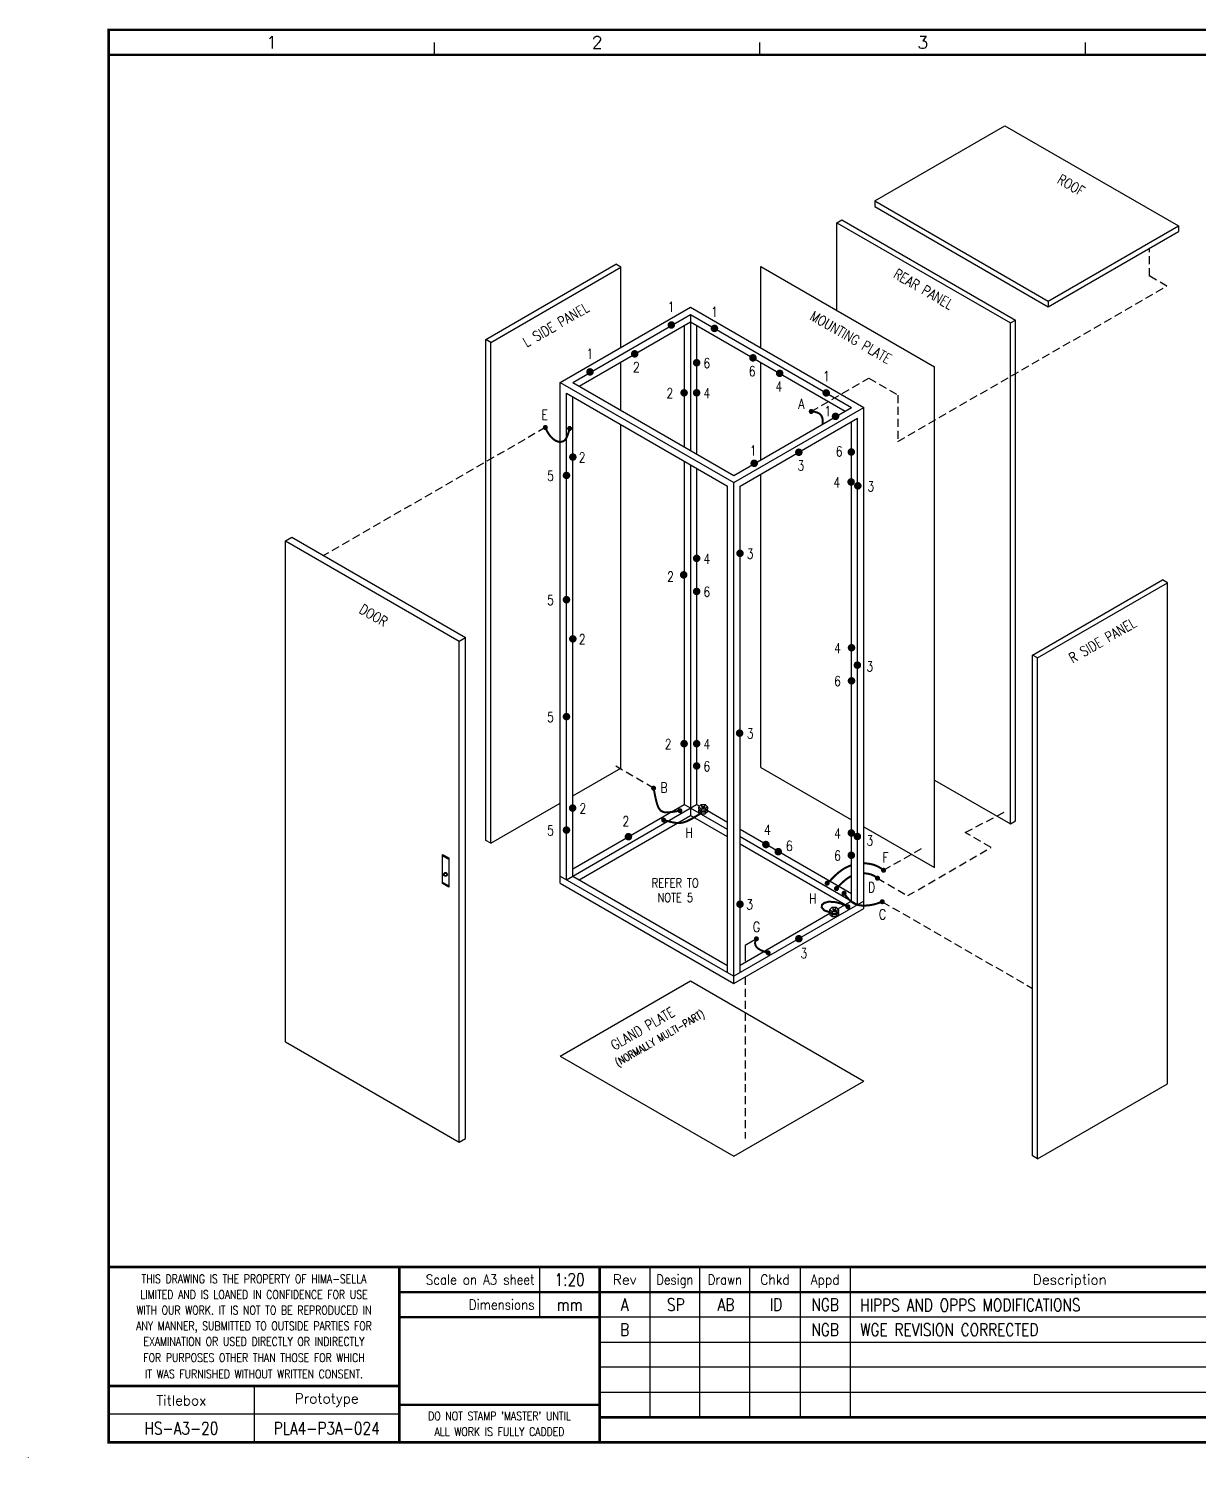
# Model space of a CAD drawing. Extents: x 0 to 8278, y 0 to 5705.
# Drawn here: x 0 to 4670, y 0 to 5705 of the extents above; entities that cross this region are included whole.
import ezdxf
from ezdxf.enums import TextEntityAlignment as Align

# ---------------------------------------------------------------- set-up
doc = ezdxf.new("R2010")
doc.units = 0
doc.header["$LTSCALE"] = 20
doc.header["$MEASUREMENT"] = 0
doc.linetypes.add('CONTINU', pattern=[0])
doc.linetypes.add('HIDDEN', pattern=[9.525, 6.35, -3.175])
doc.layers.get('0').update_dxf_attribs({"linetype": 'CONTINUOUS'})
for name, color, linetype in [('COL', 2, 'CONTINU'), ('ROW', 2, 'CONTINU'), ('TEXT', 2, 'CONTINUOUS'), ('UPS', 2, 'CONTINUOUS')]:
    doc.layers.add(name, color=color, linetype=linetype)
doc.styles.add('ROMAND', font='ROMAND')
doc.styles.add('ROMANS', font='romans.shx', dxfattribs={"width": 0.8})

# ---------------------------------------------------------------- blocks, each defined once
blk = doc.blocks.new('EDREV')
at = {"color": 2, "style": 'ROMANS', "width": 0.8}
for tag, p in [('DES', (129.2, 29.25)), ('DRN', (139.2, 29.25)), ('CHKD', (149.2, 29.25)), ('DES', (129.2, 24.25)), ('DRN', (139.2, 24.25)), ('CHKD', (149.2, 24.25)), ('DES', (129.2, 19.25)), ('DRN', (139.2, 19.25)), ('CHKD', (149.2, 19.25)), ('DES', (129.2, 14.25)), ('DRN', (139.2, 14.25)), ('CHKD', (149.2, 14.25)), ('DES', (129.2, 9.25)), ('DRN', (139.2, 9.25)), ('CHKD', (149.2, 9.25))]:
    blk.add_attdef(tag, text='', height=2.5, dxfattribs=at).set_placement(p, align=Align.CENTER)
blk = doc.blocks.new('HS-A3-20')
at = {"color": 1}
for p, q in [((1620, 5600), (1620, 5650)), ((2920, 5600), (2920, 5650)), ((4220, 5600), (4220, 5650)), ((2040, 760), (2040, 560)), ((2480, 760), (2480, 160)), ((2680, 160), (2680, 760)), ((2880, 160), (2880, 760)), ((3080, 760), (3080, 160)), ((3280, 760), (3280, 160)), ((6030, 560), (2280, 560)), ((2280, 460), (6030, 460)), ((6030, 360), (2280, 360)), ((900, 285), (900, 60)), ((2280, 260), (5410, 260)), ((1480, 172.5), (320, 172.5)), ((0, 0), (0, 0.5))]:
    blk.add_line(p, q, dxfattribs=at)
at = {"color": 1, "const_width": 10}
blk.add_lwpolyline([(320, 60), (8180, 60), (8180, 5700), (320, 5700)], close=True, dxfattribs=at)
for points in [[(320, 5600), (8080, 5600)], [(8180, 760), (320, 760)], [(1480, 60), (1480, 760)], [(2280, 60), (2280, 760)], [(5410, 660), (1480, 660)], [(2280, 560), (1480, 560)], [(320, 285), (1480, 285)], [(2280, 210), (1480, 210)], [(5410, 160), (2280, 160)]]:
    blk.add_lwpolyline(points, dxfattribs=at)
at = {"color": 2, "style": 'ROMAND'}
for s, p in [('1', (970, 5650)), ('2', (2270, 5650)), ('3', (3570, 5650))]:
    blk.add_text(s, height=50, dxfattribs=at).set_placement(p, align=Align.MIDDLE)
at = {"color": 3, "lineweight": 13, "style": 'ROMANS', "width": 0.8}
for s, p in [('THIS DRAWING IS THE PROPERTY OF HIMA-SELLA', (900, 712.886)), ('LIMITED AND IS LOANED IN CONFIDENCE FOR USE', (900, 650.386)), ('WITH OUR WORK. IT IS NOT TO BE REPRODUCED IN', (900, 587.758)), ('ANY MANNER, SUBMITTED TO OUTSIDE PARTIES FOR', (900, 525.258)), ('EXAMINATION OR USED DIRECTLY OR INDIRECTLY', (900, 462.758)), ('FOR PURPOSES OTHER THAN THOSE FOR WHICH', (900, 398.108)), ('IT WAS FURNISHED WITHOUT WRITTEN CONSENT.', (900, 333.108)), ("DO NOT STAMP 'MASTER' UNTIL", (1880, 165.386)), ('ALL WORK IS FULLY CADDED', (1880, 102.886))]:
    blk.add_text(s, height=34, dxfattribs=at).set_placement(p, align=Align.MIDDLE_CENTER)
at = {"color": 4, "style": 'ROMAND', "width": 0.87}
for s, p in [('Scale on A3 sheet', (2020, 689.93)), ('Dimensions', (2020, 590.138))]:
    blk.add_text(s, height=40, dxfattribs=at).set_placement(p, align=Align.RIGHT)
at = {"color": 4, "style": 'ROMAND'}
for s, p in [('Rev', (2380, 690)), ('Description', (4157, 690))]:
    blk.add_text(s, height=40, dxfattribs=at).set_placement(p, align=Align.CENTER)
for s, width, p in [('Design', 0.85, (2580, 690)), ('Drawn', 0.85, (2780, 690)), ('Chkd', 0.9, (2980, 690)), ('Appd', 0.9, (3180, 690))]:
    blk.add_text(s, height=40, dxfattribs=dict(at, width=width)).set_placement(p, align=Align.CENTER)
for s, p in [('Titlebox', (610, 228.75)), ('Prototype', (1190, 228.75))]:
    blk.add_text(s, height=40, dxfattribs=at).set_placement(p, align=Align.MIDDLE)
at = {"layer": 'COL', "style": 'ROMAND', "flags": 9}
for tag, p in [('COL1', (970, 5650)), ('COL2', (2270, 5650)), ('COL3', (3570, 5650)), ('COL4', (4870, 5650)), ('COL5', (6170, 5650)), ('COL6', (7470, 5650))]:
    blk.add_attdef(tag, p, '', height=50, dxfattribs=at)
at = {"layer": 'ROW', "style": 'ROMAND', "flags": 9}
for tag, p in [('ROW1', (8130, 4990)), ('ROW2', (8130, 3770)), ('ROW3', (8130, 2550)), ('ROW4', (8130, 1330))]:
    blk.add_attdef(tag, p, '', height=50, dxfattribs=at)
at = {"layer": 'UPS', "style": 'ROMANS', "width": 0.8}
blk.add_text('HS-A3-20', height=50, dxfattribs=at).set_placement((610, 116.25), align=Align.MIDDLE)
at = {"layer": 'UPS', "style": 'ROMANS', "width": 0.8, "flags": 8}
for tag, height, p in [('PLANOS->NR1', 50, (2160, 685)), ('PLANOS->VERIF', 50, (5870, 685)), ('PLANOS->NR2', 50, (2160, 585)), ('PLANOS->CANVI1', 50, (2380, 585)), ('PLANOS->NCAN1', 50, (3180, 585)), ('PLANOS->DCAN1', 50, (5250, 585)), ('PLANOS->ORIG', 50, (5870, 585)), ('PLANOS->CANVI2', 50, (2380, 485)), ('PLANOS->NCAN2', 50, (3180, 485)), ('PLANOS->DCAN2', 50, (5250, 485)), ('PLANOS->HECHF', 50, (5870, 485)), ('PLANOS->CANVI3', 50, (2380, 385)), ('PLANOS->NCAN3', 50, (3180, 385)), ('PLANOS->DCAN3', 50, (5250, 385)), ('PLANOS->HECHD', 50, (5870, 385)), ('PLANOS->CANVI4', 50, (2380, 285)), ('PLANOS->NCAN4', 50, (3180, 285)), ('PLANOS->DCAN4', 50, (5250, 285)), ('PLANOS->DATACREA', 50, (5870, 285)), ('PLANOS->CANVI5', 50, (2380, 185)), ('PLANOS->NCAN5', 50, (3180, 185)), ('PLANOS->DCAN5', 50, (5250, 185)), ('PROJS->DESCPRO3', 100, (6910, 110)), ('PLANOS->PLANO', 100, (7540, 110)), ('PLANOS->USER', 100, (8055, 110))]:
    blk.add_attdef(tag, text='', height=height, dxfattribs=at).set_placement(p, align=Align.CENTER)
at = {"layer": 'UPS', "style": 'ROMANS', "width": 2.7474, "flags": 8}
blk.add_attdef('PLANOS->MCAN1', text='', height=50, rotation=0.069611, dxfattribs=at).set_placement((3320, 632.886), (5060, 635), align=Align.FIT)
at = {"layer": 'UPS', "style": 'ROMANS', "flags": 8}
for tag, width, p, p2 in [('PLANOS->MCAN2', 2.6868, (3320, 535), (5060, 535)), ('PLANOS->MCAN3', 2.6868, (3320, 435), (5060, 435)), ('PLANOS->MCAN4', 2.6769, (3320, 335), (5060, 335)), ('PLANOS->MCAN5', 2.6868, (3320, 235), (5060, 235))]:
    blk.add_attdef(tag, text='', height=50, dxfattribs=dict(at, width=width)).set_placement(p, p2, align=Align.FIT)
at = {"layer": 'UPS', "style": 'ROMANS', "width": 0.8, "flags": 8}
blk.add_attdef('PLANOS->DENOM', (6270, 485), '', height=50, dxfattribs=at)
at = {"layer": 'UPS', "color": 4, "style": 'ROMANS', "width": 0.8, "flags": 8}
for tag, p in [('PROJS->DESCPRO1', (6060, 385)), ('PROJS->DESCPRO2', (6060, 285))]:
    blk.add_attdef(tag, p, '', height=50, dxfattribs=at)
at = {"layer": 'UPS', "style": 'ROMANS', "width": 0.8, "flags": 8}
blk.add_attdef('PLANOS->PROTOTIPO', text='', height=50, dxfattribs=at).set_placement((1190, 116.25), align=Align.MIDDLE)
blk.add_attdef('PROJS->NOMPRO', text='', height=50, dxfattribs=at).set_placement((5780, 110), align=Align.MIDDLE_RIGHT)
blk.add_attdef('PLANOS->PLANO', text='', height=50, dxfattribs=at).set_placement((5830, 110), align=Align.MIDDLE_LEFT)

msp = doc.modelspace()

# ---------------------------------------------------------------- linework, layer by layer
for p, q in [((3378.1858, 5017.25), (3897.8011, 5317.25)), ((3897.8011, 5317.25), (4590.6214, 4917.25)), ((3378.1858, 5017.25), (4071.0062, 4617.25)), ((3378.1858, 5017.25), (3378.1858, 4994.156)), ((3378.1858, 4994.156), (4071.0062, 4594.156)), ((3226.6314, 4929.75), (3246.6314, 4941.297)), ((3226.6314, 4929.75), (3919.4517, 4529.75)), ((3226.6314, 4579.75), (3226.6314, 4929.75)), ((3246.6314, 4941.297), (3939.4517, 4541.297)), ((4071.0062, 4617.25), (4590.6214, 4917.25)), ((4590.6214, 4917.25), (4590.6214, 4894.156)), ((4071.0062, 4594.156), (4590.6214, 4894.156)), ((1825.3209, 4463.797), (2344.9361, 4763.797)), ((1845.3209, 4452.25), (2364.9361, 4752.25)), ((2364.9361, 4752.25), (2344.9361, 4763.797)), ((2364.9361, 4432.25), (2364.9361, 4752.25)), ((2923.5225, 4754.75), (3616.3428, 4354.75)), ((2923.5225, 4429.75), (2923.5225, 4754.75)), ((2122.449, 4292.25), (2642.0642, 4592.25)), ((2642.0642, 4592.25), (3334.8846, 4192.25)), ((4071.0062, 4617.25), (4071.0062, 4594.156)), ((2172.449, 4292.25), (2642.0642, 4563.3825)), ((2197.449, 4277.8162), (2642.0642, 4534.515)), ((2617.0642, 4520.0812), (2617.0642, 4035.5513)), ((2642.0642, 4563.3825), (3284.8846, 4192.25)), ((2642.0642, 4563.3825), (2642.0642, 4021.1175)), ((2642.0642, 4534.515), (3259.8846, 4177.8162)), ((2667.0642, 4520.0812), (2667.0642, 4006.6838)), ((3919.4517, 4529.75), (3939.4517, 4541.297)), ((3919.4517, 2529.75), (3919.4517, 4529.75)), ((3939.4517, 2541.297), (3939.4517, 4541.297)), ((1825.3209, 2463.797), (1825.3209, 4463.797)), ((1845.3209, 4452.25), (1825.3209, 4463.797)), ((1845.3209, 2452.25), (1845.3209, 4452.25)), ((2364.9361, 4181.1175), (2364.9361, 4374.515)), ((2923.5225, 3983.6175), (2923.5225, 4372.015)), ((3616.3428, 2354.75), (3616.3428, 4354.75)), ((2122.449, 2292.25), (2122.449, 4292.25)), ((2122.449, 4292.25), (2815.2693, 3892.25)), ((2172.449, 4292.25), (2815.2693, 3921.1175)), ((2147.449, 2306.6838), (2147.449, 4248.9487)), ((2147.449, 4248.9487), (2790.2693, 3877.8162)), ((2172.449, 2321.1175), (2172.449, 4234.515)), ((2815.2693, 3892.25), (3334.8846, 4192.25)), ((2815.2693, 3921.1175), (3284.8846, 4192.25)), ((3334.8846, 2192.25), (3334.8846, 4192.25)), ((2364.9361, 2752.25), (2364.9361, 4123.3825)), ((2840.2693, 3877.8162), (3309.8846, 4148.9487)), ((3284.8846, 2221.1175), (3284.8846, 4134.515)), ((3309.8846, 2206.6838), (3309.8846, 4148.9487)), ((2617.0642, 3977.8162), (2617.0642, 2606.6838)), ((2642.0642, 3963.3825), (2642.0642, 2563.3825)), ((2667.0642, 3948.9487), (2667.0642, 2606.6838)), ((2815.2693, 1892.25), (2815.2693, 3892.25)), ((2923.5225, 2754.75), (2923.5225, 3925.8825)), ((2790.2693, 1935.5513), (2790.2693, 3877.8162)), ((2840.2693, 1935.5513), (2840.2693, 3877.8162)), ((1026.0608, 3659.25), (1051.0608, 3673.6838)), ((1026.0608, 1659.25), (1026.0608, 3659.25)), ((1026.0608, 3659.25), (1718.8812, 3259.25)), ((1051.0608, 3673.6838), (1743.8812, 3273.6838)), ((4007.7049, 3203.797), (4527.3201, 3503.797)), ((4027.7049, 3192.25), (4547.3201, 3492.25)), ((4547.3201, 3492.25), (4527.3201, 3503.797)), ((4547.3201, 1492.25), (4547.3201, 3492.25)), ((1718.8812, 3259.25), (1743.8812, 3273.6838)), ((1718.8812, 1259.25), (1718.8812, 3259.25)), ((1743.8812, 1273.6838), (1743.8812, 3273.6838)), ((4007.7049, 1203.797), (4007.7049, 3203.797)), ((4027.7049, 3192.25), (4007.7049, 3203.797)), ((4027.7049, 1192.25), (4027.7049, 3192.25)), ((2172.449, 2641.1175), (2364.9361, 2752.25)), ((2923.5225, 2754.75), (3284.8846, 2546.1175)), ((3616.3428, 2704.75), (3919.4517, 2529.75)), ((1845.3209, 2452.25), (2122.449, 2612.25)), ((2147.449, 2306.6838), (2667.0642, 2606.6838)), ((2172.449, 2349.985), (2617.0642, 2606.6838)), ((2790.2693, 2506.6838), (2617.0642, 2606.6838)), ((2678.1266, 2600.2969), (2667.0642, 2606.6838)), ((2790.2693, 2535.5513), (2710.7199, 2581.4792)), ((2197.449, 2306.6838), (2642.0642, 2563.3825)), ((2790.2693, 2477.8162), (2642.0642, 2563.3825)), ((3334.8846, 2517.25), (3616.3428, 2354.75)), ((3919.4517, 2529.75), (3939.4517, 2541.297)), ((1845.3209, 2452.25), (1825.3209, 2463.797)), ((3284.8846, 2249.985), (2840.2693, 2506.6838)), ((3309.8846, 2206.6838), (2840.2693, 2477.8162)), ((1652.9818, 2291.5235), (1652.9818, 2407.5235)), ((1652.9818, 2407.5235), (1677.2305, 2393.5235)), ((1652.9818, 2403.0235), (1677.2305, 2389.0235)), ((3259.8846, 2206.6838), (2840.2693, 2448.9487)), ((1677.2305, 2393.5235), (1677.2305, 2277.5235)), ((1677.2305, 2282.0235), (1652.9818, 2296.0235)), ((1677.2305, 2277.5235), (1652.9818, 2291.5235)), ((2122.449, 2321.1175), (2815.2693, 1921.1175)), ((2122.449, 2292.25), (2815.2693, 1892.25)), ((2172.449, 2321.1175), (2790.2693, 1964.4188)), ((3334.8846, 2221.1175), (2815.2693, 1921.1175)), ((2815.2693, 1892.25), (3334.8846, 2192.25)), ((3199.1483, 2171.6177), (2840.2693, 1964.4188)), ((3284.8846, 2221.1175), (3231.6507, 2190.3829)), ((2122.449, 1602.25), (2642.0642, 1902.25)), ((2642.0642, 1902.25), (3334.8846, 1502.25)), ((1026.0608, 1659.25), (1718.8812, 1259.25)), ((2122.449, 1602.25), (2815.2693, 1202.25)), ((2815.2693, 1202.25), (3334.8846, 1502.25)), ((4027.7049, 1192.25), (4547.3201, 1492.25)), ((1718.8812, 1259.25), (1743.8812, 1273.6838)), ((4027.7049, 1192.25), (4007.7049, 1203.797))]:
    msp.add_line(p, q)
at = {"color": 3, "linetype": 'HIDDEN', "ltscale": 0.25}
for p, q in [((2063.0017, 4112.25), (1177.2217, 3600.8447)), ((2495.2693, 2672.25), (2336.6657, 2763.8199)), ((3407.9391, 2218.75), (4007.7049, 1872.4751)), ((2860.382, 1918.2958), (2860.382, 1272.75))]:
    msp.add_line(p, q, dxfattribs=at)
at = {"color": 3}
for p, q in [((2675.8983, 2598.1875), (2685.2333, 2607.0242)), ((2675.8983, 2589.9375), (2675.8983, 2598.1875)), ((2675.8983, 2598.1875), (2685.2333, 2589.3508)), ((2675.8983, 2589.9375), (2685.2333, 2581.1008)), ((2675.8983, 2586.1875), (2677.879, 2588.0625)), ((2675.8983, 2577.9375), (2675.8983, 2586.1875)), ((2675.8983, 2586.1875), (2685.2333, 2577.3508)), ((2675.8983, 2577.9375), (2685.2333, 2569.1008)), ((2685.2333, 2607.0242), (2701.3849, 2607.0242)), ((2685.2333, 2589.3508), (2685.2333, 2581.1008)), ((2685.2333, 2589.3508), (2701.3849, 2589.3508)), ((2685.2333, 2581.1008), (2701.3849, 2581.1008)), ((2685.2333, 2577.3508), (2685.2333, 2569.1008)), ((2685.2333, 2577.3508), (2701.3849, 2577.3508)), ((2685.2333, 2569.1008), (2701.3849, 2569.1008)), ((2710.7199, 2598.1875), (2701.3849, 2607.0242)), ((2710.7199, 2598.1875), (2701.3849, 2589.3508)), ((2710.7199, 2589.9375), (2701.3849, 2581.1008)), ((2701.3849, 2589.3508), (2701.3849, 2581.1008)), ((2710.7199, 2586.1875), (2701.3849, 2577.3508)), ((2710.7199, 2577.9375), (2701.3849, 2569.1008)), ((2701.3849, 2577.3508), (2701.3849, 2569.1008)), ((2710.7199, 2586.1875), (2708.7391, 2588.0625)), ((2710.7199, 2598.1875), (2710.7199, 2589.9375)), ((2710.7199, 2586.1875), (2710.7199, 2577.9375)), ((3199.1483, 2188.1875), (3208.4833, 2197.0242)), ((3199.1483, 2179.9375), (3199.1483, 2188.1875)), ((3199.1483, 2188.1875), (3208.4833, 2179.3508)), ((3199.1483, 2179.9375), (3208.4833, 2171.1008)), ((3199.1483, 2176.1875), (3201.129, 2178.0625)), ((3199.1483, 2176.1875), (3208.4833, 2167.3508)), ((3199.1483, 2167.9375), (3199.1483, 2176.1875)), ((3199.1483, 2167.9375), (3208.4833, 2159.1008)), ((3208.4833, 2197.0242), (3224.6349, 2197.0242)), ((3208.4833, 2179.3508), (3224.6349, 2179.3508)), ((3208.4833, 2179.3508), (3208.4833, 2171.1008)), ((3208.4833, 2171.1008), (3224.6349, 2171.1008)), ((3233.9699, 2188.1875), (3224.6349, 2197.0242)), ((3233.9699, 2188.1875), (3224.6349, 2179.3508)), ((3233.9699, 2179.9375), (3224.6349, 2171.1008)), ((3224.6349, 2179.3508), (3224.6349, 2171.1008)), ((3233.9699, 2176.1875), (3224.6349, 2167.3508)), ((3233.9699, 2167.9375), (3224.6349, 2159.1008)), ((3233.9699, 2176.1875), (3231.9891, 2178.0625)), ((3233.9699, 2188.1875), (3233.9699, 2179.9375)), ((3233.9699, 2176.1875), (3233.9699, 2167.9375)), ((3208.4833, 2167.3508), (3224.6349, 2167.3508)), ((3208.4833, 2167.3508), (3208.4833, 2159.1008)), ((3208.4833, 2159.1008), (3224.6349, 2159.1008)), ((3224.6349, 2167.3508), (3224.6349, 2159.1008))]:
    msp.add_line(p, q, dxfattribs=at)
at = {"color": 3, "ltscale": 0.5}
msp.add_line((2905.6444, 2070.75), (2860.382, 2044.6177), dxfattribs=at)
at = {"color": 3, "linetype": 'HIDDEN', "ltscale": 0.5}
msp.add_line((2860.382, 2044.6177), (2860.382, 1976.0308), dxfattribs=at)
at = {"color": 3, "linetype": 'HIDDEN', "ltscale": 0.25}
for points in [[(3124.7488, 4176.25), (3354.4527, 4308.8696), (3470.7072, 4241.75), (3470.7072, 4056.75), (4544.5787, 4676.75), (4474.8824, 4716.9892), (4474.8824, 4827.3341)], [(3388.8866, 2312.75), (3509.6784, 2243.0108), (3843.0982, 2435.5108), (3739.7622, 2495.1718), (3896.3774, 2576.5968)], [(3413.4388, 2344.3283), (3565.3266, 2432.0208)]]:
    msp.add_lwpolyline(points, dxfattribs=at)
at = {"color": 3}
for points, const_width in [([(2558.6149, 4521.6656, 1), (2573.6149, 4521.6656, 1)], 15), ([(2730.8078, 4507.8162, 1), (2745.8078, 4507.8162, 1)], 15), ([(2412.2566, 4406.1656, 1), (2427.2566, 4406.1656, 1)], 15), ([(2884.5847, 4390.1656, 1), (2899.5847, 4390.1656, 1)], 15), ([(2233.8554, 4334.1656, 1), (2248.8554, 4334.1656, 1)], 15), ([(2659.5642, 4370.75, 1), (2674.5642, 4370.75, 1)], 15), ([(2991.1058, 4328.6656, 1), (3006.1058, 4328.6656, 1)], 15), ([(2609.5642, 4250.75, 1), (2624.5642, 4250.75, 1)], 15), ([(2659.5642, 4250.75, 1), (2674.5642, 4250.75, 1)], 15), ([(3176.8109, 4250.3162, 1), (3191.8109, 4250.3162, 1)], 15), ([(3119.7488, 4176.25, 1), (3129.7488, 4176.25, 1)], 10), ([(3214.05, 4156.6838, 1), (3229.05, 4156.6838, 1)], 15), ([(2058.0017, 4112.25, 1), (2068.0017, 4112.25, 1)], 10), ([(2154.9965, 4108.25, 1), (2164.9965, 4108.25, 1)], 10), ([(2165.2932, 3994.25, 1), (2180.2932, 3994.25, 1)], 15), ([(3067.577, 4013.3825, 1), (3082.577, 4013.3825, 1)], 15), ([(3277.0404, 4014.25, 1), (3292.0404, 4014.25, 1)], 15), ([(2889.2905, 3969.1838, 1), (2904.2905, 3969.1838, 1)], 15), ([(2139.949, 3920.75, 1), (2154.949, 3920.75, 1)], 15), ([(3276.1743, 3894.75, 1), (3291.1743, 3894.75, 1)], 15), ([(3303.0211, 3879.25, 1), (3318.0211, 3879.25, 1)], 15), ([(2659.5642, 3589.75, 1), (2674.5642, 3589.75, 1)], 15), ([(2832.7693, 3609.75, 1), (2847.7693, 3609.75, 1)], 15), ([(2607.8322, 3523.75, 1), (2622.8322, 3523.75, 1)], 15), ([(2139.949, 3424.75, 1), (2154.949, 3424.75, 1)], 15), ([(2659.5642, 3457.75, 1), (2674.5642, 3457.75, 1)], 15), ([(2165.2932, 3268.25, 1), (2180.2932, 3268.25, 1)], 15), ([(3277.9064, 3232.75, 1), (3292.9064, 3232.75, 1)], 15), ([(3301.2891, 3163.25, 1), (3316.2891, 3163.25, 1)], 15), ([(3277.9064, 3100.75, 1), (3292.9064, 3100.75, 1)], 15), ([(2139.949, 2957.75, 1), (2154.949, 2957.75, 1)], 15), ([(2609.5642, 2849.75, 1), (2624.5642, 2849.75, 1)], 15), ([(2659.5642, 2849.75, 1), (2674.5642, 2849.75, 1)], 15), ([(2831.0373, 2891.75, 1), (2846.0373, 2891.75, 1)], 15), ([(2659.5642, 2760.75, 1), (2674.5642, 2760.75, 1)], 15), ([(2490.2693, 2672.25, 1), (2500.2693, 2672.25, 1)], 10), ([(2164.4272, 2592.75, 1), (2179.4272, 2592.75, 1)], 15), ([(2595.2693, 2582.25, 1), (2605.2693, 2582.25, 1)], 10), ([(2139.949, 2504.75, 1), (2154.949, 2504.75, 1)], 15), ([(2530.3174, 2544.75, 1), (2540.3174, 2544.75, 1)], 10), ([(2387.2566, 2478.3344, 1), (2402.2566, 2478.3344, 1)], 15), ([(2936.0484, 2447.0555, 1), (2951.0484, 2447.0555, 1)], 15), ([(3277.0404, 2493.25, 1), (3292.0404, 2493.25, 1)], 15), ([(3301.2891, 2479.25, 1), (3316.2891, 2479.25, 1)], 15), ([(2985.4119, 2418.5555, 1), (3000.4119, 2418.5555, 1)], 15), ([(3277.0404, 2404.25, 1), (3292.0404, 2404.25, 1)], 15), ([(3408.4388, 2344.3283, 1), (3418.4388, 2344.3283, 1)], 10), ([(3182.9687, 2292.75, 1), (3192.9687, 2292.75, 1)], 10), ([(3383.8866, 2312.75, 1), (3393.8866, 2312.75, 1)], 10), ([(3220.2078, 2271.25, 1), (3230.2078, 2271.25, 1)], 10), ([(3250.5186, 2252.75, 1), (3260.5186, 2252.75, 1)], 10), ([(3402.9391, 2218.75, 1), (3412.9391, 2218.75, 1)], 10), ([(2832.7693, 2208.75, 1), (2847.7693, 2208.75, 1)], 15), ([(3266.1071, 2198.75, 1), (3276.1071, 2198.75, 1)], 10), ([(2900.6444, 2070.75, 1), (2910.6444, 2070.75, 1)], 10), ([(3067.577, 2071.1175, 1), (3082.577, 2071.1175, 1)], 15), ([(2947.4098, 2014.75, 1), (2957.4098, 2014.75, 1)], 10)]:
    msp.add_lwpolyline(points, format="xyb", close=True, dxfattribs=dict(at, const_width=const_width))
at = {"color": 3, "const_width": 8}
for points in [[(3170.6087, 4126.2728), (3170.819, 4128.0771), (3170.6617, 4141.5859), (3168.4137, 4152.5049), (3164.0447, 4161.0625), (3157.5241, 4167.4873), (3148.8216, 4172.0078), (3137.9066, 4174.8525), (3124.7488, 4176.25)], [(2159.9965, 4108.25), (2156.1761, 4094.0801), (2152.491, 4082.8281), (2148.9141, 4074.1309), (2145.4184, 4067.625), (2141.9769, 4062.9473), (2138.5624, 4059.7344), (2135.1479, 4057.623), (2131.7063, 4056.25), (2128.2124, 4055.3174), (2124.6473, 4054.7891), (2120.9944, 4054.6943), (2117.2365, 4055.0625), (2113.3569, 4055.9229), (2109.3385, 4057.3047), (2105.1646, 4059.2373), (2100.8181, 4061.75), (2096.2923, 4064.8838), (2091.6211, 4068.7266), (2086.8484, 4073.3779), (2082.0181, 4078.9375), (2077.1744, 4085.5049), (2072.361, 4093.1797), (2067.6222, 4102.0615), (2063.0017, 4112.25)], [(2600.2693, 2582.25), (2572.1736, 2577.5039), (2550.8162, 2575.2187), (2534.9666, 2576.4492), (2523.3943, 2582.25), (2514.8689, 2593.6758), (2508.16, 2611.7812), (2502.0369, 2637.6211), (2495.2693, 2672.25)], [(2535.3174, 2544.75), (2559.9691, 2538.2607), (2579.6041, 2534.0859), (2596.1569, 2532.665), (2611.562, 2534.4375), (2627.754, 2539.8428), (2646.6674, 2549.3203), (2670.2367, 2563.3096), (2686.2603, 2573.3725)], [(3192.4999, 2294.8637), (3209.4588, 2312.8698), (3222.0333, 2325.1537), (3233.6253, 2335.3647), (3244.4957, 2343.7853), (3254.8377, 2350.6243), (3264.6827, 2356.0098), (3284.8846, 2364.9343)], [(3334.8846, 2371.7713), (3335.316, 2371.7833), (3338.4982, 2371.8015), (3341.5414, 2371.7421), (3344.4459, 2371.6047), (3347.1748, 2371.3974), (3349.6644, 2371.1412), (3351.8809, 2370.8643), (3353.9425, 2370.5738), (3355.9836, 2370.2561), (3358.0323, 2369.9061), (3360.0883, 2369.523), (3362.1512, 2369.1056), (3364.2206, 2368.653), (3366.296, 2368.1638), (3368.3823, 2367.6357), (3370.5033, 2367.0598), (3372.681, 2366.4242), (3374.9109, 2365.724), (3377.1824, 2364.9573), (3379.4852, 2364.1238), (3381.8112, 2363.2244), (3384.155, 2362.2603), (3386.5534, 2361.2158), (3389.1751, 2360.0065), (3392.1333, 2358.5356), (3395.354, 2356.7907), (3398.7514, 2354.7832), (3402.2839, 2352.5189), (3405.9496, 2349.9905), (3409.7756, 2347.1764), (3413.4388, 2344.3283)], [(3225.2078, 2271.25), (3238.0062, 2284.8388), (3249.247, 2295.8199), (3259.1183, 2304.5151), (3267.808, 2311.2464), (3275.504, 2316.3357), (3282.3945, 2320.105), (3284.8846, 2321.205)], [(3334.8846, 2331.756), (3335.9839, 2331.7864), (3338.2222, 2331.7992), (3340.2057, 2331.7605), (3341.9855, 2331.6763), (3343.6124, 2331.5527), (3345.1372, 2331.3959), (3346.6109, 2331.2117), (3348.0757, 2331.0054), (3349.5392, 2330.7775), (3351.0002, 2330.528), (3352.4579, 2330.2563), (3353.9109, 2329.9623), (3355.3584, 2329.6457), (3356.7992, 2329.3062), (3358.2323, 2328.9434), (3359.6583, 2328.5561), (3361.085, 2328.1398), (3362.5218, 2327.6886), (3363.9782, 2327.197), (3365.4637, 2326.6594), (3366.9876, 2326.0701), (3368.5595, 2325.4235), (3370.1888, 2324.7139), (3371.8899, 2323.9293), (3373.6961, 2323.0312), (3375.6457, 2321.9749), (3377.7772, 2320.7155), (3380.1287, 2319.2082), (3382.7386, 2317.408), (3385.6451, 2315.2703), (3388.8866, 2312.75)], [(3255.5186, 2252.75), (3262.0651, 2243.5835), (3268.1076, 2235.8555), (3273.7103, 2229.4106), (3278.9374, 2224.0937), (3283.8533, 2219.7495), (3288.5223, 2216.2227), (3293.0086, 2213.3579), (3297.3765, 2211), (3301.6916, 2209.0164), (3306.0244, 2207.3652), (3310.4468, 2206.0276), (3315.0308, 2204.9844), (3319.8482, 2204.2166), (3324.9709, 2203.7051), (3330.4709, 2203.4309), (3336.4198, 2203.375), (3342.8881, 2203.5383), (3349.9391, 2204.002), (3357.6345, 2204.8669), (3366.0361, 2206.2344), (3375.2056, 2208.2053), (3385.2048, 2210.8809), (3396.0954, 2214.3621), (3407.9391, 2218.75)], [(3201.4008, 2175.8308), (3177.0467, 2183.6528), (3166.7089, 2195.5508), (3167.0632, 2206.0718), (3176.4493, 2214.0937), (3193.2069, 2218.4946), (3215.6759, 2218.1523), (3242.196, 2211.9448), (3271.1071, 2198.75)], [(2952.4098, 2014.75), (2935.1975, 2020.1094), (2921.72, 2026.0312), (2911.7336, 2032.4687), (2904.9949, 2039.375), (2901.2601, 2046.7031), (2900.2858, 2054.4062), (2901.8285, 2062.4375), (2905.6444, 2070.75)]]:
    msp.add_lwpolyline(points, dxfattribs=at)
at = {"color": 3, "flags": 128}
for points in [[(2686.9261, 2602.6008), (2687.0414, 2601.9034), (2687.3833, 2601.2311), (2687.9394, 2600.6084), (2688.6895, 2600.0577), (2689.6066, 2599.5989), (2690.6575, 2599.2486), (2691.8042, 2599.0194), (2693.0054, 2598.9197), (2694.2175, 2598.9531), (2695.3968, 2599.1182), (2696.5006, 2599.4093), (2697.4891, 2599.8157), (2698.3265, 2600.3227), (2698.9825, 2600.9121), (2699.4335, 2601.5625), (2699.6632, 2602.2505), (2699.6632, 2602.9511), (2699.4335, 2603.639), (2698.9825, 2604.2895), (2698.3265, 2604.8789), (2697.4891, 2605.3859), (2696.5006, 2605.7923), (2695.3968, 2606.0833), (2694.2175, 2606.2485), (2693.0054, 2606.2819), (2691.8042, 2606.1821), (2690.6575, 2605.953), (2689.6066, 2605.6027), (2688.6895, 2605.1439), (2687.9394, 2604.5932), (2687.3833, 2603.9705), (2687.0414, 2603.2982)], [(3210.1761, 2192.6008), (3210.2914, 2191.9034), (3210.6333, 2191.2311), (3211.1894, 2190.6084), (3211.9395, 2190.0577), (3212.8566, 2189.5989), (3213.9075, 2189.2486), (3215.0542, 2189.0194), (3216.2554, 2188.9197), (3217.4675, 2188.9531), (3218.6468, 2189.1182), (3219.7506, 2189.4093), (3220.7391, 2189.8157), (3221.5765, 2190.3227), (3222.2325, 2190.9121), (3222.6835, 2191.5625), (3222.9132, 2192.2505), (3222.9132, 2192.9511), (3222.6835, 2193.639), (3222.2325, 2194.2895), (3221.5765, 2194.8789), (3220.7391, 2195.3859), (3219.7506, 2195.7923), (3218.6468, 2196.0833), (3217.4675, 2196.2485), (3216.2554, 2196.2819), (3215.0542, 2196.1821), (3213.9075, 2195.953), (3212.8566, 2195.6027), (3211.9395, 2195.1439), (3211.1894, 2194.5932), (3210.6333, 2193.9705), (3210.2914, 2193.2982)]]:
    msp.add_lwpolyline(points, close=True, dxfattribs=at)
for points in [[(2687.3045, 2599.3508), (2687.002, 2598.6674), (2686.9305, 2597.9633), (2687.0927, 2597.2642), (2687.4826, 2596.5958), (2688.0859, 2595.9825), (2688.8806, 2595.4468), (2689.8375, 2595.0083), (2690.9215, 2594.6831), (2692.093, 2594.4831), (2693.3091, 2594.4156), (2694.5251, 2594.4831), (2695.6966, 2594.6831), (2696.7807, 2595.0083), (2697.7376, 2595.4468), (2698.5322, 2595.9825), (2699.1356, 2596.5958), (2699.5255, 2597.2642), (2699.6877, 2597.9633), (2699.6162, 2598.6674), (2699.3137, 2599.3508)], [(2687.1656, 2601.6008), (2686.9468, 2600.8972), (2686.9673, 2600.1825), (2687.2265, 2599.4835), (2687.7145, 2598.8266), (2688.413, 2598.2364), (2689.2957, 2597.7351), (2690.3294, 2597.3417), (2691.4752, 2597.0709), (2692.69, 2596.9329), (2693.9281, 2596.9329), (2695.1429, 2597.0709), (2696.2888, 2597.3417), (2697.3225, 2597.7351), (2698.2052, 2598.2364), (2698.9037, 2598.8266), (2699.3917, 2599.4835), (2699.6509, 2600.1825), (2699.6714, 2600.8972), (2699.4526, 2601.6008)], [(3210.5545, 2189.3508), (3210.252, 2188.6674), (3210.1805, 2187.9633), (3210.3427, 2187.2642), (3210.7326, 2186.5958), (3211.3359, 2185.9825), (3212.1306, 2185.4468), (3213.0875, 2185.0083), (3214.1715, 2184.6831), (3215.343, 2184.4831), (3216.5591, 2184.4156), (3217.7751, 2184.4831), (3218.9466, 2184.6831), (3220.0307, 2185.0083), (3220.9876, 2185.4468), (3221.7822, 2185.9825), (3222.3856, 2186.5958), (3222.7755, 2187.2642), (3222.9377, 2187.9633), (3222.8662, 2188.6674), (3222.5637, 2189.3508)], [(3210.4156, 2191.6008), (3210.1968, 2190.8972), (3210.2173, 2190.1825), (3210.4765, 2189.4835), (3210.9645, 2188.8266), (3211.663, 2188.2364), (3212.5457, 2187.7351), (3213.5794, 2187.3417), (3214.7252, 2187.0709), (3215.94, 2186.9329), (3217.1781, 2186.9329), (3218.3929, 2187.0709), (3219.5388, 2187.3417), (3220.5725, 2187.7351), (3221.4552, 2188.2364), (3222.1537, 2188.8266), (3222.6417, 2189.4835), (3222.9009, 2190.1825), (3222.9214, 2190.8972), (3222.7026, 2191.6008)]]:
    msp.add_lwpolyline(points, dxfattribs=at)
for radius in [8, 5.5]:
    msp.add_circle((1664.3837, 2327.5235), radius)

# ---------------------------------------------------------------- block references
ref = msp.add_blockref('HS-A3-20', (0, 0))
ref.add_attrib('PLANOS->NCAN1', 'NGB', dxfattribs={"layer": 'UPS', "height": 50, "style": 'ROMANS', "width": 0.8, "flags": 8}).set_placement((3180, 585), align=Align.CENTER)
ref.add_attrib('PLANOS->NR1', '1:20', dxfattribs={"layer": 'UPS', "height": 50, "style": 'ROMANS', "width": 0.8, "flags": 8}).set_placement((2160, 685), align=Align.CENTER)
ref.add_attrib('PLANOS->NR2', 'mm', dxfattribs={"layer": 'UPS', "height": 50, "style": 'ROMANS', "width": 0.8, "flags": 8}).set_placement((2160, 585), align=Align.CENTER)
ref.add_attrib('PLANOS->CANVI1', 'A', dxfattribs={"layer": 'UPS', "height": 50, "style": 'ROMANS', "width": 0.8, "flags": 8}).set_placement((2380, 585), align=Align.CENTER)
ref.add_attrib('PLANOS->CANVI2', 'B', dxfattribs={"layer": 'UPS', "height": 50, "style": 'ROMANS', "width": 0.8, "flags": 8}).set_placement((2380, 485), align=Align.CENTER)
ref.add_attrib('PLANOS->NCAN2', 'NGB', dxfattribs={"layer": 'UPS', "height": 50, "style": 'ROMANS', "width": 0.8, "flags": 8}).set_placement((3180, 485), align=Align.CENTER)
ref.add_attrib('PLANOS->PROTOTIPO', 'PLA4-P3A-024', dxfattribs={"layer": 'UPS', "height": 50, "style": 'ROMANS', "width": 0.8, "flags": 8}).set_placement((1190, 116.25), align=Align.MIDDLE)
ref = msp.add_blockref('EDREV', (0, 0), dxfattribs=dict(xscale=20, yscale=20, zscale=20))
ref.add_attrib('DES', 'SP', dxfattribs={"color": 2, "height": 50, "style": 'ROMANS', "width": 0.8}).set_placement((2584, 585), align=Align.CENTER)
ref.add_attrib('DRN', 'AB', dxfattribs={"color": 2, "height": 50, "style": 'ROMANS', "width": 0.8}).set_placement((2784, 585), align=Align.CENTER)
ref.add_attrib('CHKD', 'ID', dxfattribs={"color": 2, "height": 50, "style": 'ROMANS', "width": 0.8}).set_placement((2984, 585), align=Align.CENTER)

# ---------------------------------------------------------------- texts
at = {"layer": 'TEXT', "style": 'ROMANS', "width": 0.8}
for s, height, rotation, p in [('ROOF', 40, 330, (4161.9388, 5079.75)), ('REAR PANEL', 40, 330, (3573.0416, 4664.75)), ('L SIDE PANEL', 40, 30, (2105.1285, 4522.25)), ('MOUNTING PLATE', 40, 330, (3282.923, 4472.25)), ('DOOR', 40, 330, (1377.6672, 3362.25)), ('R SIDE PANEL', 40, 30, (4287.5125, 3262.25)), ('GLAND PLATE', 40, 30, (2451.618, 1712.2958)), ('(NORMALLY MULTI-PART)', 30, 30, (2520.9, 1672.2958))]:
    msp.add_text(s, height=height, rotation=rotation, dxfattribs=at).set_placement(p, align=Align.MIDDLE)
for s, p in [('1', (2565.0673, 4594.25)), ('1', (2738.8334, 4574.25)), ('1', (2240.3078, 4406.75)), ('2', (2426.5032, 4353.25)), ('6', (2888.9608, 4337.25)), ('1', (3184.8365, 4316.75)), ('4', (2995.4819, 4275.75)), ('1', (3190.5504, 4177.25)), ('1', (2893.2909, 4019.75)), ('3', (3082.9505, 3960.25)), ('B', (2537, 2674.25)), ('H', (2637, 2494.25)), ('F', (3421, 2395.25)), ('D', (3366, 2276.25)), ('H', (3131, 2231.25)), ('C', (3409, 2168.25)), ('G', (2906, 2118.25))]:
    msp.add_text(s, height=40, dxfattribs=at).set_placement(p, align=Align.MIDDLE)
for s, p in [('6', (2694, 4369.25)), ('4', (2694, 4249.25)), ('2', (2196, 3992.75)), ('3', (3349, 3877.25)), ('4', (2694, 3588.25)), ('3', (2867.2051, 3608.25)), ('2', (2549.3384, 3516.75)), ('6', (2694, 3456.25)), ('2', (2196, 3266.75)), ('3', (3345, 3158.25)), ('3', (2866.954, 2890.25)), ('4', (2694, 2848.25)), ('6', (2694, 2759.25)), ('2', (2198.8629, 2591.25)), ('2', (2370.336, 2540.25)), ('3', (3345, 2463.25))]:
    msp.add_text(s, height=40, dxfattribs=at).set_placement(p, align=Align.MIDDLE_LEFT)
for s, p in [('2', (2574, 4249.25)), ('A', (3097.6599, 4206.25)), ('E', (2073.6599, 4163.25)), ('6', (3250, 4016.75)), ('5', (2097.6599, 3919.25)), ('4', (3240.6101, 3893.25)), ('5', (2097.6599, 3423.25)), ('4', (3243, 3230.75)), ('6', (3243, 3099.75)), ('5', (2097.6599, 2956.25)), ('2', (2567.2752, 2848.25)), ('5', (2097.6599, 2503.25)), ('4', (2963.2738, 2505.25)), ('4', (3243, 2491.75)), ('6', (3050.7424, 2441.75)), ('6', (3243, 2402.75)), ('3', (2892.381, 2208.25)), ('3', (3108.8873, 2013.25))]:
    msp.add_text(s, height=40, dxfattribs=at).set_placement(p, align=Align.MIDDLE_RIGHT)
for s, p in [('REFER TO', (2581.7001, 2275.75)), ('NOTE 5', (2581.7001, 2217.4643))]:
    msp.add_text(s, height=36, dxfattribs=at).set_placement(p, align=Align.CENTER)
at = {"layer": 'UPS', "insert": (3320, 632.886), "char_height": 50, "width": 1740, "attachment_point": 1, "rotation": 0.0687549, "style": 'ROMANS'}
msp.add_mtext('HIPPS AND OPPS MODIFICATIONS', dxfattribs=at)
at = {"layer": 'UPS', "insert": (3320, 535), "char_height": 50, "width": 1740, "attachment_point": 1, "style": 'ROMANS'}
msp.add_mtext('WGE REVISION CORRECTED', dxfattribs=at)

doc.saveas('drawing.dxf')
